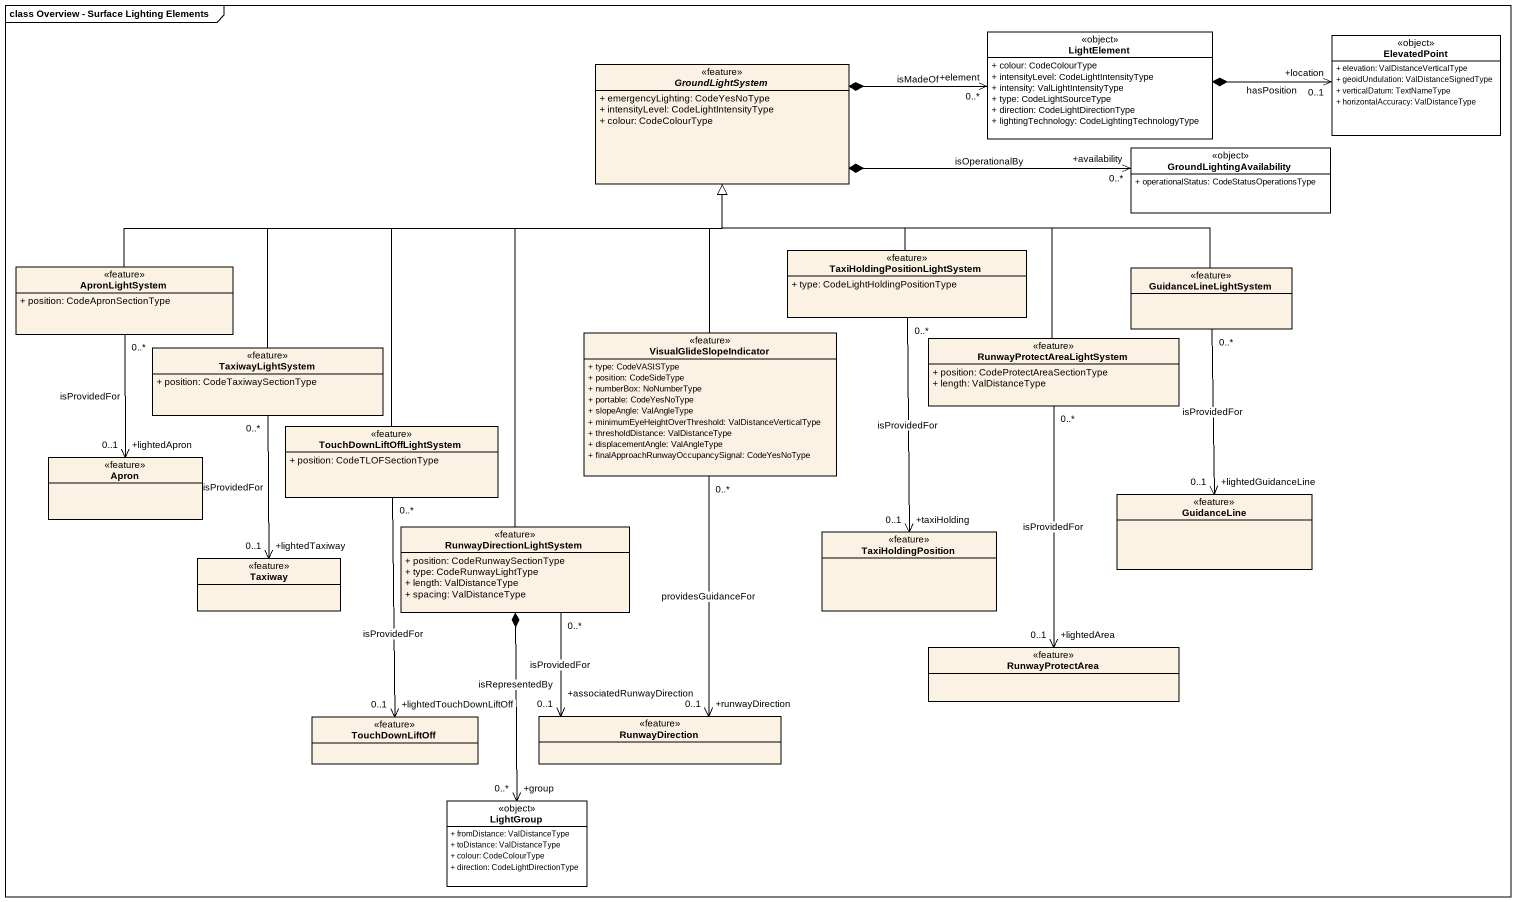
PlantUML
@startuml
mainframe class Overview - Surface Lighting Elements
hide circle
hide empty members
skinparam classAttributeIconSize 0
class LightElement <<object>> #FFFFFF {
  + colour: CodeColourType
  + intensityLevel: CodeLightIntensityType
  + intensity: ValLightIntensityType
  + type: CodeLightSourceType
  + direction: CodeLightDirectionType
  + lightingTechnology: CodeLightingTechnologyType
}
class ElevatedPoint <<object>> #FFFFFF {
  + elevation: ValDistanceVerticalType
  + geoidUndulation: ValDistanceSignedType
  + verticalDatum: TextNameType
  + horizontalAccuracy: ValDistanceType
}
abstract class GroundLightSystem <<feature>> {
  + emergencyLighting: CodeYesNoType
  + intensityLevel: CodeLightIntensityType
  + colour: CodeColourType
}
class GroundLightingAvailability <<object>> #FFFFFF {
  + operationalStatus: CodeStatusOperationsType
}
class ApronLightSystem <<feature>> {
  + position: CodeApronSectionType
}
class "TaxiHoldingPositionLightSystem" as TaxiHoldingPositionLightSyst <<feature>> {
  + type: CodeLightHoldingPositionType
}
class GuidanceLineLightSystem <<feature>>
class TaxiwayLightSystem <<feature>> {
  + position: CodeTaxiwaySectionType
}
class VisualGlideSlopeIndicator <<feature>> {
  + type: CodeVASISType
  + position: CodeSideType
  + numberBox: NoNumberType
  + portable: CodeYesNoType
  + slopeAngle: ValAngleType
  + minimumEyeHeightOverThreshold: ValDistanceVerticalType
  + thresholdDistance: ValDistanceType
  + displacementAngle: ValAngleType
  + finalApproachRunwayOccupancySignal: CodeYesNoType
}
class RunwayProtectAreaLightSystem <<feature>> {
  + position: CodeProtectAreaSectionType
  + length: ValDistanceType
}
class TouchDownLiftOffLightSystem <<feature>> {
  + position: CodeTLOFSectionType
}
class Apron <<feature>>
class GuidanceLine <<feature>>
class Taxiway <<feature>>
class RunwayDirectionLightSystem <<feature>> {
  + position: CodeRunwaySectionType
  + type: CodeRunwayLightType
  + length: ValDistanceType
  + spacing: ValDistanceType
}
class TaxiHoldingPosition <<feature>>
class RunwayProtectArea <<feature>>
class TouchDownLiftOff <<feature>>
class RunwayDirection <<feature>>
class LightGroup <<object>> #FFFFFF {
  + fromDistance: ValDistanceType
  + toDistance: ValDistanceType
  + colour: CodeColourType
  + direction: CodeLightDirectionType
}
LightElement *-right-> "+location\n0..1" ElevatedPoint : hasPosition
GroundLightSystem *-right-> "+element\n0..*" LightElement : isMadeOf
GroundLightSystem *-right-> "+availability\n0..*" GroundLightingAvailability : isOperationalBy
ApronLightSystem -right-|> GroundLightSystem
ApronLightSystem "0..*" --> "+lightedApron\n0..1" Apron : isProvidedFor
TaxiHoldingPositionLightSyst -up-|> GroundLightSystem
TaxiHoldingPositionLightSyst "0..*" --> "+taxiHolding\n0..1" TaxiHoldingPosition : isProvidedFor
GuidanceLineLightSystem -left-|> GroundLightSystem
GuidanceLineLightSystem "0..*" --> "+lightedGuidanceLine\n0..1" GuidanceLine : isProvidedFor
TaxiwayLightSystem -right-|> GroundLightSystem
TaxiwayLightSystem "0..*" --> "+lightedTaxiway\n0..1" Taxiway : isProvidedFor
VisualGlideSlopeIndicator -up-|> GroundLightSystem
VisualGlideSlopeIndicator "0..*" --> "+runwayDirection\n0..1" RunwayDirection : providesGuidanceFor
RunwayProtectAreaLightSystem -up-|> GroundLightSystem
RunwayProtectAreaLightSystem "0..*" --> "+lightedArea\n0..1" RunwayProtectArea : isProvidedFor
TouchDownLiftOffLightSystem -up-|> GroundLightSystem
TouchDownLiftOffLightSystem "0..*" --> "+lightedTouchDownLiftOff\n0..1" TouchDownLiftOff : isProvidedFor
RunwayDirectionLightSystem -up-|> GroundLightSystem
RunwayDirectionLightSystem "0..*" --> "+associatedRunwayDirection\n0..1" RunwayDirection : isProvidedFor
RunwayDirectionLightSystem *--> "+group\n0..*" LightGroup : isRepresentedBy
@enduml
